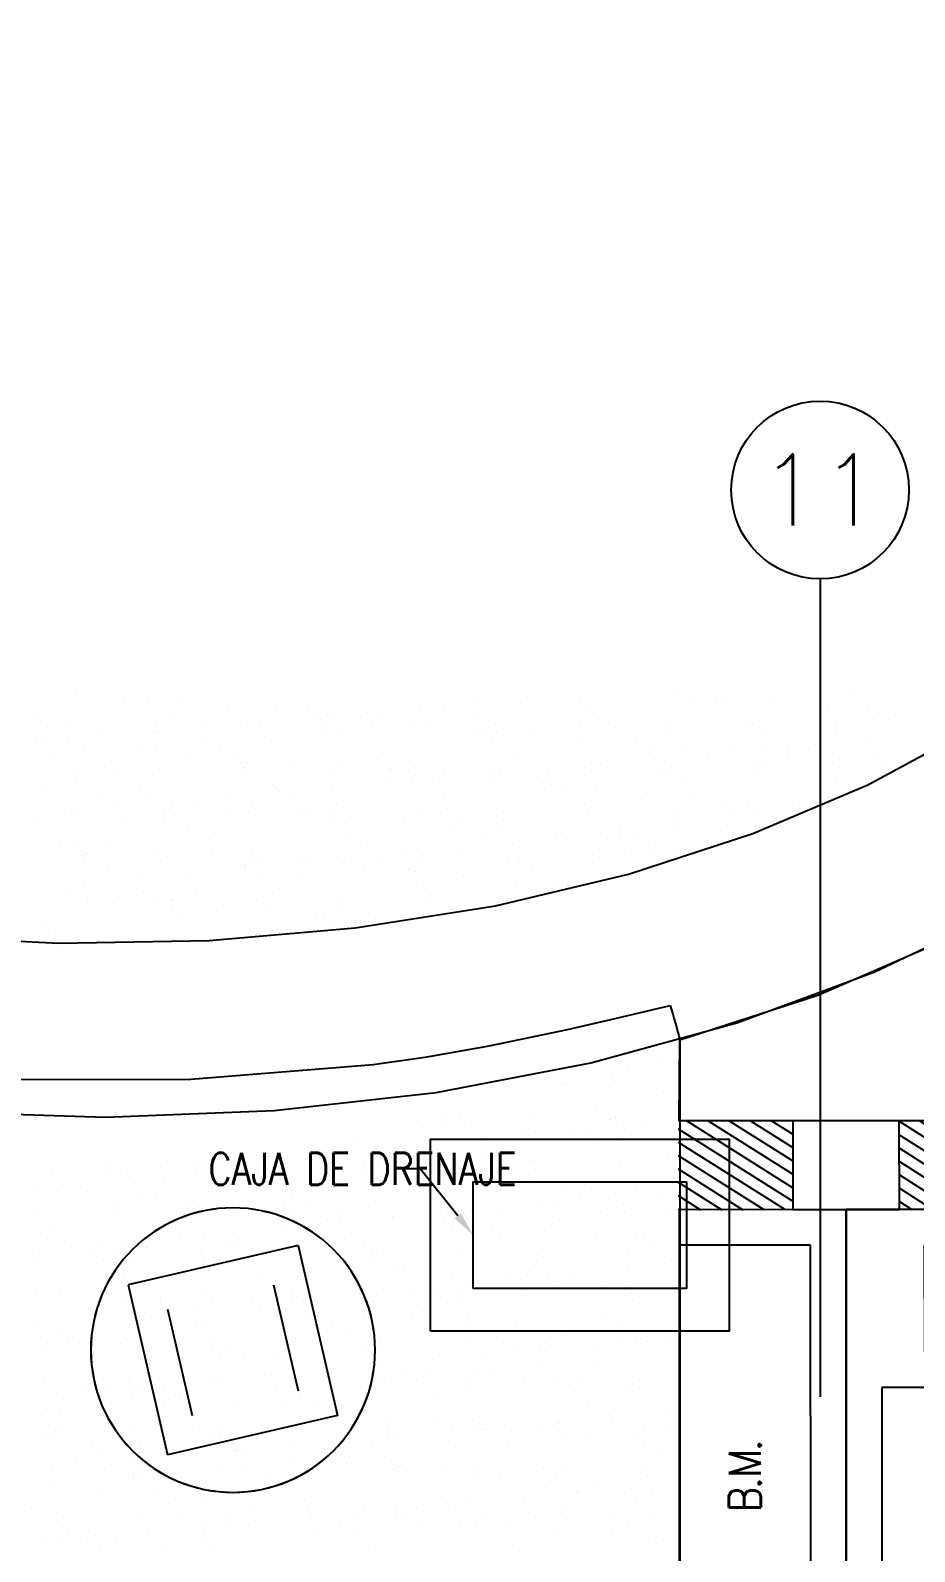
# Model space of a CAD drawing. Header units: millimetres. Extents: x 98 to 155, y -181 to 127.
# Drawn here: x 122.396 to 124.884, y 123.177 to 127.454 of the extents above; entities that cross this region are included whole.
import ezdxf
from ezdxf import colors
from ezdxf.entities.mleader import LeaderData, LeaderLine
from ezdxf.enums import TextEntityAlignment as Align
from ezdxf.math import Vec2, Vec3
from ezdxf.xclip import XClip

# ---------------------------------------------------------------- set-up
doc = ezdxf.new("R2010")
doc.units = ezdxf.units.MM
doc.header["$LTSCALE"] = 15
doc.header["$XCLIPFRAME"] = 2
for name, pattern in [('ACAD_ISO07W100', [3, 0, -3]), ('HIDDEN', [0.375, 0.25, -0.125]), ('PHANTOM', [63.5, 31.75, -6.35, 6.35, -6.35, 6.35, -6.35]), ('PHANTOM2', [1.25, 0.625, -0.125, 0.125, -0.125, 0.125, -0.125])]:
    doc.linetypes.add(name, pattern=pattern)
doc.layers.get('0').update_dxf_attribs({"color": 250})
for name, color, linetype in [('A-EJES', 250, 'PHANTOM'), ('A-EST PLACAS', 250, 'Continuous'), ('A-HATCH', 250, 'Continuous'), ('A-MURO BAJO', 250, 'Continuous'), ('A_30_DispositivosSanit', 250, 'Continuous'), ('A_30_TableroElect', 250, 'Continuous'), ('A_50_TextoIndicaciones', 250, 'Continuous'), ('DLP_VERDE', 250, 'Continuous')]:
    doc.layers.add(name, color=color, linetype=linetype)
doc.layers.add('A-MUROS', color=252, linetype='Continuous', lineweight=30)
doc.styles.add('R80', font='ARIALN.TTF', dxfattribs={"height": 2.03})
doc.styles.add('ROMANS', font='romans.shx', dxfattribs={"width": 0.8})
doc.styles.add('TXT_COTAS', font='romans.shx', dxfattribs={"width": 0.8})
pattern_1 = [(45, (-227164.531382, -8188178.54172), (-0.02245064030267, 0.02245064030267), [])]

# ---------------------------------------------------------------- blocks, each defined once
blk = doc.blocks.new('A$C9f73720c')
at = {"layer": 'A-HATCH', "elevation": 0}
blk.add_lwpolyline([(33.4511, 111.6758), (34.6972, 111.3994), (34.903, 112.3185), (35.1251, 112.2668, 0.099711), (35.5099, 110.6951, 0.257304), (37.3867, 109.2848, 0.13775), (39.1005, 109.6194, 0.129174), (41.2988, 111.6039, 0.104349), (42.4606, 114.4221, 0.124556), (42.3369, 116.9437, 0.208461), (41.0078, 118.5567, 0.052972), (40.5573, 118.7163), (35.3027, 119.9437), (36.6567, 126.0007), (37.5845, 125.7929)], format="xyb", dxfattribs=at)
at = {"layer": 'A-MURO BAJO', "ltscale": 0.5}
blk.add_line((35.1251, 112.2668, 0), (33.657, 112.5954, 0), dxfattribs=at)
blk.add_ellipse((38.8378, 114.0281, 0), major_axis=(2.17, 4.5286), ratio=0.667469, start_param=0.142256, end_param=3.271568, dxfattribs=at)
at = {"layer": 'A-MURO BAJO'}
blk.add_open_spline([(42.3403, 116.5514, 0), (42.3382, 116.5606, 0), (42.3361, 116.5697, 0), (42.1964, 117.1506, 0), (41.9448, 117.635, 0), (41.4165, 118.1878, 0), (41.1996, 118.346, 0), (40.9615, 118.4601, 0), (40.6654, 118.602, 0), (40.3363, 118.6755, 0), (39.4876, 118.6781, 0), (38.9468, 118.5292, 0), (37.8875, 117.9506, 0), (37.3701, 117.5213, 0), (36.4624, 116.4633, 0), (36.0727, 115.8353, 0), (35.4972, 114.5023, 0), (35.3118, 113.798, 0), (35.2266, 112.9248, 0), (35.2177, 112.728, 0), (35.225, 112.2724, 0)], degree=3, knots=[0, 0, 0, 0, 0.007003, 0.007003, 0.447636, 0.447636, 0.694928, 0.694928, 0.694928, 1.002589, 1.002589, 1.443222, 1.443222, 1.883855, 1.883855, 2.324488, 2.324488, 2.765122, 2.765122, 2.895595, 2.895595, 2.895595, 2.895595], dxfattribs=at)
at = {"layer": 'A-MURO BAJO', "ltscale": 0.5}
blk.add_open_spline([(40.797, 118.1168, 0), (40.5007, 118.2588, 0), (40.1627, 118.3191, 0), (39.4141, 118.2535, 0), (39.0045, 118.1247, 0), (38.1807, 117.67, 0), (37.7681, 117.3445, 0), (37.014, 116.5401, 0), (36.6729, 116.0617, 0), (36.1183, 115.0249, 0), (35.9051, 114.4669, 0), (35.6381, 113.3584, 0), (35.5846, 112.8084, 0), (35.6381, 111.8045, 0), (35.745, 111.3517, 0), (36.0833, 110.6101, 0), (36.3121, 110.322, 0), (36.8481, 109.9196, 0), (37.1565, 109.8013, 0), (37.8531, 109.7381, 0), (38.2431, 109.7963, 0), (38.7291, 109.9858, 0), (38.8092, 110.0207, 0), (38.8896, 110.0593, 0)], degree=3, knots=[0, 0, 0, 0, 0.376125, 0.376125, 0.752249, 0.752249, 1.128374, 1.128374, 1.504499, 1.504499, 1.880624, 1.880624, 2.256748, 2.256748, 2.632873, 2.632873, 3.008998, 3.008998, 3.385122, 3.385122, 3.761247, 3.761247, 3.834879, 3.834879, 3.834879, 3.834879], dxfattribs=at)
at = {"layer": 'A-MURO BAJO'}
blk.add_open_spline([(35.225, 112.2724, 0), (35.1917, 112.2706, 0), (35.1584, 112.2687, 0), (35.1251, 112.2668, 0)], degree=3, dxfattribs=at)
at = {"layer": 'DLP_VERDE', "linetype": 'Continuous'}
for p, q in [((34.1466, 114.3273), (34.1466, 114.3273)), ((34.2407, 114.3342), (34.2407, 114.3342)), ((34.1388, 114.2704), (34.1388, 114.2704)), ((34.1509, 114.2519), (34.1509, 114.2519)), ((34.1885, 114.2726), (34.1885, 114.2726)), ((34.2105, 114.2697), (34.2105, 114.2697)), ((34.2823, 114.2622), (34.2823, 114.2622)), ((34.3295, 114.254), (34.3295, 114.254)), ((34.4286, 114.2628), (34.4286, 114.2628)), ((34.4335, 114.2403), (34.4335, 114.2403)), ((34.4555, 114.2374), (34.4555, 114.2374)), ((34.4874, 114.2507), (34.4874, 114.2507)), ((34.1165, 114.2204), (34.1165, 114.2204)), ((34.4337, 114.2015), (34.4337, 114.2015)), ((34.493, 114.1931), (34.493, 114.1931)), ((34.5374, 114.195), (34.5374, 114.195)), ((34.5745, 114.2218), (34.5745, 114.2218)), ((34.6785, 114.2081), (34.6785, 114.2081)), ((34.7006, 114.2052), (34.7006, 114.2052)), ((34.7461, 114.2041), (34.7461, 114.2041)), ((34.08, 114.1751), (34.08, 114.1751)), ((34.1244, 114.177), (34.1244, 114.177)), ((34.3331, 114.1861), (34.3331, 114.1861)), ((34.7148, 114.1496), (34.7148, 114.1496)), ((34.8196, 114.1895), (34.8196, 114.1895)), ((34.9236, 114.1758), (34.9236, 114.1758)), ((34.9456, 114.1729), (34.9456, 114.1729)), ((35.0513, 114.1484), (35.0513, 114.1484)), ((34.0934, 114.1263), (34.0934, 114.1263)), ((34.2417, 114.1333), (34.2417, 114.1333)), ((34.3439, 114.1192), (34.3439, 114.1192)), ((34.3851, 114.1251), (34.3851, 114.1251)), ((34.5314, 114.1257), (34.5314, 114.1257)), ((34.6797, 114.1328), (34.6797, 114.1328)), ((34.6804, 114.118), (34.6804, 114.118)), ((34.8232, 114.1245), (34.8232, 114.1245)), ((34.9695, 114.1252), (34.9695, 114.1252)), ((35.1177, 114.1322), (35.1177, 114.1322)), ((34.3095, 114.0877), (34.3095, 114.0877)), ((34.6266, 114.0688), (34.6266, 114.0688)), ((34.9326, 114.063), (34.9326, 114.063)), ((34.9976, 114.0991), (34.9976, 114.0991)), ((35.0925, 114.0699), (35.0925, 114.0699)), ((35.1369, 114.0719), (35.1369, 114.0719)), ((34.1066, 114.0269), (34.1066, 114.0269)), ((34.1553, 114.0368), (34.1553, 114.0368)), ((34.2557, 114.0384), (34.2557, 114.0384)), ((34.2594, 114.0231), (34.2594, 114.0231)), ((34.2665, 114.0339), (34.2665, 114.0339)), ((34.2814, 114.0202), (34.2814, 114.0202)), ((34.3109, 114.0358), (34.3109, 114.0358)), ((34.5196, 114.0449), (34.5196, 114.0449)), ((34.6795, 114.0519), (34.6795, 114.0519)), ((34.7239, 114.0539), (34.7239, 114.0539)), ((34.0499, 113.9885), (34.0499, 113.9885)), ((34.1962, 113.9892), (34.1962, 113.9892)), ((34.3445, 113.9962), (34.3445, 113.9962)), ((34.4004, 114.0046), (34.4004, 114.0046)), ((34.488, 113.988), (34.488, 113.988)), ((34.5044, 113.9909), (34.5044, 113.9909)), ((34.5264, 113.988), (34.5264, 113.988)), ((34.5368, 113.9865), (34.5368, 113.9865)), ((34.6343, 113.9886), (34.6343, 113.9886)), ((34.7825, 113.9957), (34.7825, 113.9957)), ((34.8734, 113.9853), (34.8734, 113.9853)), ((34.9078, 114.0169), (34.9078, 114.0169)), ((34.926, 113.9874), (34.926, 113.9874)), ((35.0723, 113.9881), (35.0723, 113.9881)), ((35.8021, 113.9864), (35.8021, 113.9864)), ((34.1659, 113.9561), (34.1659, 113.9561)), ((34.5024, 113.955), (34.5024, 113.955)), ((34.6454, 113.9723), (34.6454, 113.9723)), ((34.7494, 113.9586), (34.7494, 113.9586)), ((34.7714, 113.9557), (34.7714, 113.9557)), ((34.8196, 113.9361), (34.8196, 113.9361)), ((34.8904, 113.94), (34.8904, 113.94)), ((35.8426, 113.9449), (35.8426, 113.9449)), ((34.1315, 113.9246), (34.1315, 113.9246)), ((34.4487, 113.9057), (34.4487, 113.9057)), ((34.453, 113.8927), (34.453, 113.8927)), ((34.4974, 113.8946), (34.4974, 113.8946)), ((34.7061, 113.9038), (34.7061, 113.9038)), ((34.866, 113.9107), (34.866, 113.9107)), ((34.9104, 113.9127), (34.9104, 113.9127)), ((34.9944, 113.9264), (34.9944, 113.9264)), ((35.0165, 113.9235), (35.0165, 113.9235)), ((35.1191, 113.9218), (35.1191, 113.9218)), ((35.1355, 113.9078), (35.1355, 113.9078)), ((35.8082, 113.9134), (35.8082, 113.9134)), ((36.1254, 113.8945), (36.1254, 113.8945)), ((34.0093, 113.8596), (34.0093, 113.8596)), ((34.04, 113.8747), (34.04, 113.8747)), ((34.0778, 113.8753), (34.0778, 113.8753)), ((34.0844, 113.8766), (34.0844, 113.8766)), ((34.1528, 113.8514), (34.1528, 113.8514)), ((34.2931, 113.8857), (34.2931, 113.8857)), ((34.2991, 113.852), (34.2991, 113.852)), ((34.4473, 113.8591), (34.4473, 113.8591)), ((34.5908, 113.8508), (34.5908, 113.8508)), ((34.7298, 113.8538), (34.7298, 113.8538)), ((34.7371, 113.8515), (34.7371, 113.8515)), ((34.8854, 113.8585), (34.8854, 113.8585)), ((35.0289, 113.8503), (35.0289, 113.8503)), ((35.0663, 113.8526), (35.0663, 113.8526)), ((35.1008, 113.8842), (35.1008, 113.8842)), ((35.7615, 113.8575), (35.7615, 113.8575)), ((35.9049, 113.8493), (35.9049, 113.8493)), ((36.0512, 113.8499), (36.0512, 113.8499)), ((36.1995, 113.857), (36.1995, 113.857)), ((36.343, 113.8487), (36.343, 113.8487)), ((34.0852, 113.8059), (34.0852, 113.8059)), ((34.3589, 113.8234), (34.3589, 113.8234)), ((34.6954, 113.8223), (34.6954, 113.8223)), ((35.7516, 113.8267), (35.7516, 113.8267)), ((35.8705, 113.811), (35.8705, 113.811)), ((35.8785, 113.8056), (35.8785, 113.8056)), ((35.9229, 113.8076), (35.9229, 113.8076)), ((36.0356, 113.8122), (36.0356, 113.8122)), ((36.1316, 113.8167), (36.1316, 113.8167)), ((36.2915, 113.8237), (36.2915, 113.8237)), ((36.3359, 113.8256), (36.3359, 113.8256)), ((36.3721, 113.811), (36.3721, 113.811)), ((36.4065, 113.8426), (36.4065, 113.8426)), ((34.1072, 113.803), (34.1072, 113.803)), ((34.2262, 113.7874), (34.2262, 113.7874)), ((34.3245, 113.7919), (34.3245, 113.7919)), ((34.3302, 113.7737), (34.3302, 113.7737)), ((34.3523, 113.7708), (34.3523, 113.7708)), ((34.6417, 113.773), (34.6417, 113.773)), ((34.8926, 113.7626), (34.8926, 113.7626)), ((35.0126, 113.8034), (35.0126, 113.8034)), ((35.0525, 113.7696), (35.0525, 113.7696)), ((35.0969, 113.7715), (35.0969, 113.7715)), ((35.9745, 113.7973), (35.9745, 113.7973)), ((35.9966, 113.7944), (35.9966, 113.7944)), ((36.0012, 113.7807), (36.0012, 113.7807)), ((36.1156, 113.7788), (36.1156, 113.7788)), ((36.2196, 113.7651), (36.2196, 113.7651)), ((34.0667, 113.7265), (34.0667, 113.7265)), ((34.1122, 113.7225), (34.1122, 113.7225)), ((34.2265, 113.7335), (34.2265, 113.7335)), ((34.2707, 113.7426), (34.2707, 113.7426)), ((34.2709, 113.7354), (34.2709, 113.7354)), ((34.4712, 113.7551), (34.4712, 113.7551)), ((34.4796, 113.7446), (34.4796, 113.7446)), ((34.5502, 113.722), (34.5502, 113.722)), ((34.5752, 113.7414), (34.5752, 113.7414)), ((34.5973, 113.7385), (34.5973, 113.7385)), ((34.6395, 113.7515), (34.6395, 113.7515)), ((34.6839, 113.7535), (34.6839, 113.7535)), ((34.7163, 113.7228), (34.7163, 113.7228)), ((34.9228, 113.7211), (34.9228, 113.7211)), ((34.9882, 113.7214), (34.9882, 113.7214)), ((35.8643, 113.7204), (35.8643, 113.7204)), ((35.9474, 113.7314), (35.9474, 113.7314)), ((36.2416, 113.7622), (36.2416, 113.7622)), ((36.3023, 113.7199), (36.3023, 113.7199)), ((36.3184, 113.7618), (36.3184, 113.7618)), ((36.3606, 113.7465), (36.3606, 113.7465)), ((34.2556, 113.7143), (34.2556, 113.7143)), ((34.4019, 113.7149), (34.4019, 113.7149)), ((34.5519, 113.6907), (34.5519, 113.6907)), ((34.6937, 113.7137), (34.6937, 113.7137)), ((34.8203, 113.7092), (34.8203, 113.7092)), ((34.8399, 113.7144), (34.8399, 113.7144)), ((34.8423, 113.7063), (34.8423, 113.7063)), ((34.8884, 113.6896), (34.8884, 113.6896)), ((34.9613, 113.6906), (34.9613, 113.6906)), ((36.0078, 113.7122), (36.0078, 113.7122)), ((36.154, 113.7128), (36.154, 113.7128)), ((36.2286, 113.6795), (36.2286, 113.6795)), ((36.4458, 113.7116), (36.4458, 113.7116)), ((34.1809, 113.6604), (34.1809, 113.6604)), ((34.5175, 113.6592), (34.5175, 113.6592)), ((34.8346, 113.6403), (34.8346, 113.6403)), ((35.0653, 113.6769), (35.0653, 113.6769)), ((35.0873, 113.674), (35.0873, 113.674)), ((35.8576, 113.6491), (35.8576, 113.6491)), ((35.9051, 113.6575), (35.9051, 113.6575)), ((36.065, 113.6645), (36.065, 113.6645)), ((36.1094, 113.6664), (36.1094, 113.6664)), ((36.1941, 113.648), (36.1941, 113.648)), ((36.3181, 113.6755), (36.3181, 113.6755)), ((34.1465, 113.6288), (34.1465, 113.6288)), ((34.413, 113.5923), (34.413, 113.5923)), ((34.4574, 113.5943), (34.4574, 113.5943)), ((34.4637, 113.61), (34.4637, 113.61)), ((34.6661, 113.6034), (34.6661, 113.6034)), ((34.826, 113.6104), (34.826, 113.6104)), ((34.8704, 113.6123), (34.8704, 113.6123)), ((35.0791, 113.6214), (35.0791, 113.6214)), ((35.8232, 113.6176), (35.8232, 113.6176)), ((36.1404, 113.5987), (36.1404, 113.5987)), ((34, 113.5743), (34, 113.5743)), ((34.0444, 113.5762), (34.0444, 113.5762)), ((34.0521, 113.5702), (34.0521, 113.5702)), ((34.0667, 113.5784), (34.0667, 113.5784)), ((34.0928, 113.5796), (34.0928, 113.5796)), ((34.1561, 113.5565), (34.1561, 113.5565)), ((34.1781, 113.5536), (34.1781, 113.5536)), ((34.215, 113.5854), (34.215, 113.5854)), ((34.2532, 113.5853), (34.2532, 113.5853)), ((34.3585, 113.5772), (34.3585, 113.5772)), ((34.5047, 113.5778), (34.5047, 113.5778)), ((34.653, 113.5849), (34.653, 113.5849)), ((34.7448, 113.558), (34.7448, 113.558)), ((34.7965, 113.5766), (34.7965, 113.5766)), ((34.9428, 113.5773), (34.9428, 113.5773)), ((35.0814, 113.5569), (35.0814, 113.5569)), ((35.0911, 113.5843), (35.0911, 113.5843)), ((35.7695, 113.5684), (35.7695, 113.5684)), ((35.8004, 113.5801), (35.8004, 113.5801)), ((35.8188, 113.5763), (35.8188, 113.5763)), ((35.8224, 113.5772), (35.8224, 113.5772)), ((35.9414, 113.5616), (35.9414, 113.5616)), ((35.9671, 113.5833), (35.9671, 113.5833)), ((36.1106, 113.5751), (36.1106, 113.5751)), ((36.2569, 113.5757), (36.2569, 113.5757)), ((36.4052, 113.5828), (36.4052, 113.5828)), ((34.2971, 113.5379), (34.2971, 113.5379)), ((34.3739, 113.5277), (34.3739, 113.5277)), ((34.4011, 113.5242), (34.4011, 113.5242)), ((34.4231, 113.5213), (34.4231, 113.5213)), ((34.7104, 113.5265), (34.7104, 113.5265)), ((35.0276, 113.5076), (35.0276, 113.5076)), ((35.8829, 113.5072), (35.8829, 113.5072)), ((36.0454, 113.5479), (36.0454, 113.5479)), ((36.0506, 113.5164), (36.0506, 113.5164)), ((36.0674, 113.545), (36.0674, 113.545)), ((36.0916, 113.5163), (36.0916, 113.5163)), ((36.1864, 113.5293), (36.1864, 113.5293)), ((36.2515, 113.5233), (36.2515, 113.5233)), ((36.2904, 113.5156), (36.2904, 113.5156)), ((36.2959, 113.5252), (36.2959, 113.5252)), ((36.3125, 113.5127), (36.3125, 113.5127)), ((36.3871, 113.5153), (36.3871, 113.5153)), ((33.9686, 113.4658), (33.9686, 113.4658)), ((34.003, 113.4973), (34.003, 113.4973)), ((34.3395, 113.4961), (34.3395, 113.4961)), ((34.5421, 113.5056), (34.5421, 113.5056)), ((34.6461, 113.492), (34.6461, 113.492)), ((34.6567, 113.4773), (34.6567, 113.4773)), ((34.6681, 113.4891), (34.6681, 113.4891)), ((34.7871, 113.4734), (34.7871, 113.4734)), ((35.0125, 113.4692), (35.0125, 113.4692)), ((35.0569, 113.4711), (35.0569, 113.4711)), ((35.8385, 113.5052), (35.8385, 113.5052)), ((36.0162, 113.4849), (36.0162, 113.4849)), ((36.3334, 113.466), (36.3334, 113.466)), ((34.0233, 113.4406), (34.0233, 113.4406)), ((34.0267, 113.4261), (34.0267, 113.4261)), ((34.1695, 113.4413), (34.1695, 113.4413)), ((34.1865, 113.4331), (34.1865, 113.4331)), ((34.2309, 113.4351), (34.2309, 113.4351)), ((34.2858, 113.4469), (34.2858, 113.4469)), ((34.3178, 113.4483), (34.3178, 113.4483)), ((34.4397, 113.4442), (34.4397, 113.4442)), ((34.4613, 113.4401), (34.4613, 113.4401)), ((34.5995, 113.4512), (34.5995, 113.4512)), ((34.6076, 113.4407), (34.6076, 113.4407)), ((34.6439, 113.4531), (34.6439, 113.4531)), ((34.7559, 113.4478), (34.7559, 113.4478)), ((34.8526, 113.4622), (34.8526, 113.4622)), ((34.8911, 113.4597), (34.8911, 113.4597)), ((34.8993, 113.4395), (34.8993, 113.4395)), ((34.9132, 113.4568), (34.9132, 113.4568)), ((34.9378, 113.4253), (34.9378, 113.4253)), ((35.0322, 113.4411), (35.0322, 113.4411)), ((35.0456, 113.4402), (35.0456, 113.4402)), ((35.7754, 113.4385), (35.7754, 113.4385)), ((35.9217, 113.4392), (35.9217, 113.4392)), ((35.9625, 113.4357), (35.9625, 113.4357)), ((36.07, 113.4462), (36.07, 113.4462)), ((36.2134, 113.438), (36.2134, 113.438)), ((36.3597, 113.4386), (36.3597, 113.4386)), ((33.9148, 113.4165), (33.9148, 113.4165)), ((34.5669, 113.395), (34.5669, 113.395)), ((34.9034, 113.3938), (34.9034, 113.3938)), ((36.2436, 113.3837), (36.2436, 113.3837)), ((33.9819, 113.3393), (33.9819, 113.3393)), ((34.0039, 113.3364), (34.0039, 113.3364)), ((34.196, 113.3646), (34.196, 113.3646)), ((34.5325, 113.3634), (34.5325, 113.3634)), ((34.8497, 113.3446), (34.8497, 113.3446)), ((35.7672, 113.3444), (35.7672, 113.3444)), ((35.8651, 113.3571), (35.8651, 113.3571)), ((35.8727, 113.3534), (35.8727, 113.3534)), ((36.025, 113.3641), (36.025, 113.3641)), ((36.0694, 113.366), (36.0694, 113.366)), ((36.2092, 113.3522), (36.2092, 113.3522)), ((36.2781, 113.3751), (36.2781, 113.3751)), ((33.9826, 113.3117), (33.9826, 113.3117)), ((34.1229, 113.3207), (34.1229, 113.3207)), ((34.1261, 113.3035), (34.1261, 113.3035)), ((34.1616, 113.3331), (34.1616, 113.3331)), ((34.2269, 113.307), (34.2269, 113.307)), ((34.249, 113.3041), (34.249, 113.3041)), ((34.2724, 113.3042), (34.2724, 113.3042)), ((34.4174, 113.2939), (34.4174, 113.2939)), ((34.4207, 113.3112), (34.4207, 113.3112)), ((34.4787, 113.3142), (34.4787, 113.3142)), ((34.5641, 113.303), (34.5641, 113.303)), ((34.6262, 113.303), (34.6262, 113.303)), ((34.7104, 113.3036), (34.7104, 113.3036)), ((34.786, 113.31), (34.786, 113.31)), ((34.8304, 113.3119), (34.8304, 113.3119)), ((34.8587, 113.3107), (34.8587, 113.3107)), ((35.0022, 113.3024), (35.0022, 113.3024)), ((35.0391, 113.321), (35.0391, 113.321)), ((35.7348, 113.3096), (35.7348, 113.3096)), ((35.8382, 113.3218), (35.8382, 113.3218)), ((35.8713, 113.3307), (35.8713, 113.3307)), ((35.8782, 113.3014), (35.8782, 113.3014)), ((35.8933, 113.3278), (35.8933, 113.3278)), ((36.0123, 113.3121), (36.0123, 113.3121)), ((36.0245, 113.302), (36.0245, 113.302)), ((36.1163, 113.2984), (36.1163, 113.2984)), ((36.1383, 113.2955), (36.1383, 113.2955)), ((36.1554, 113.303), (36.1554, 113.303)), ((36.1728, 113.3091), (36.1728, 113.3091)), ((36.3163, 113.3008), (36.3163, 113.3008)), ((33.96, 113.2739), (33.96, 113.2739)), ((34.0044, 113.2759), (34.0044, 113.2759)), ((34.1078, 113.2838), (34.1078, 113.2838)), ((34.2132, 113.285), (34.2132, 113.285)), ((34.3679, 113.2884), (34.3679, 113.2884)), ((34.373, 113.292), (34.373, 113.292)), ((34.472, 113.2748), (34.472, 113.2748)), ((34.494, 113.2719), (34.494, 113.2719)), ((34.613, 113.2562), (34.613, 113.2562)), ((34.7599, 113.2623), (34.7599, 113.2623)), ((35.7845, 113.2726), (35.7845, 113.2726)), ((36.2573, 113.2798), (36.2573, 113.2798)), ((34.3889, 113.2319), (34.3889, 113.2319)), ((34.717, 113.2425), (34.717, 113.2425)), ((34.7255, 113.2307), (34.7255, 113.2307)), ((34.739, 113.2396), (34.739, 113.2396)), ((34.858, 113.2239), (34.858, 113.2239)), ((34.962, 113.2102), (34.962, 113.2102)), ((34.984, 113.2073), (34.984, 113.2073)), ((35.0426, 113.2119), (35.0426, 113.2119)), ((35.8429, 113.2068), (35.8429, 113.2068)), ((36.0516, 113.2159), (36.0516, 113.2159)), ((36.0656, 113.2207), (36.0656, 113.2207)), ((36.2115, 113.2229), (36.2115, 113.2229)), ((36.2559, 113.2248), (36.2559, 113.2248)), ((33.9372, 113.1676), (33.9372, 113.1676)), ((33.9836, 113.17), (33.9836, 113.17)), ((34.018, 113.2015), (34.018, 113.2015)), ((34.0855, 113.1746), (34.0855, 113.1746)), ((34.2289, 113.1664), (34.2289, 113.1664)), ((34.3545, 113.2004), (34.3545, 113.2004)), ((34.3752, 113.1671), (34.3752, 113.1671)), ((34.5235, 113.1741), (34.5235, 113.1741)), ((34.667, 113.1659), (34.667, 113.1659)), ((34.6717, 113.1815), (34.6717, 113.1815)), ((34.8133, 113.1665), (34.8133, 113.1665)), ((34.9615, 113.1736), (34.9615, 113.1736)), ((34.9725, 113.1688), (34.9725, 113.1688)), ((35.0169, 113.1707), (35.0169, 113.1707)), ((35.6893, 113.1655), (35.6893, 113.1655)), ((35.6947, 113.1903), (35.6947, 113.1903)), ((35.7985, 113.2049), (35.7985, 113.2049)), ((35.8376, 113.1725), (35.8376, 113.1725)), ((35.9811, 113.1643), (35.9811, 113.1643)), ((36.0312, 113.1892), (36.0312, 113.1892)), ((36.1274, 113.1649), (36.1274, 113.1649)), ((36.2756, 113.172), (36.2756, 113.172)), ((33.9867, 113.1258), (33.9867, 113.1258)), ((34.1465, 113.1327), (34.1465, 113.1327)), ((34.1909, 113.1347), (34.1909, 113.1347)), ((34.3008, 113.1511), (34.3008, 113.1511)), ((34.3997, 113.1438), (34.3997, 113.1438)), ((34.5595, 113.1508), (34.5595, 113.1508)), ((34.6039, 113.1527), (34.6039, 113.1527)), ((34.8127, 113.1618), (34.8127, 113.1618)), ((34.9528, 113.1296), (34.9528, 113.1296)), ((35.6603, 113.1588), (35.6603, 113.1588)), ((35.9775, 113.1399), (35.9775, 113.1399)), ((33.9299, 113.1208), (33.9299, 113.1208)), ((33.9488, 113.1035), (33.9488, 113.1035)), ((34.0528, 113.0898), (34.0528, 113.0898)), ((34.0748, 113.0869), (34.0748, 113.0869)), ((34.5819, 113.0992), (34.5819, 113.0992)), ((34.9184, 113.0981), (34.9184, 113.0981)), ((35.6971, 113.1135), (35.6971, 113.1135)), ((35.7191, 113.1106), (35.7191, 113.1106)), ((35.8381, 113.0949), (35.8381, 113.0949)), ((35.9421, 113.0812), (35.9421, 113.0812)), ((35.9642, 113.0783), (35.9642, 113.0783)), ((36.2586, 113.088), (36.2586, 113.088)), ((33.8401, 113.0385), (33.8401, 113.0385)), ((34.1766, 113.0373), (34.1766, 113.0373)), ((34.1883, 113.0375), (34.1883, 113.0375)), ((34.1938, 113.0712), (34.1938, 113.0712)), ((34.211, 113.0688), (34.211, 113.0688)), ((34.2978, 113.0576), (34.2978, 113.0576)), ((34.3198, 113.0547), (34.3198, 113.0547)), ((34.4388, 113.039), (34.4388, 113.039)), ((34.5475, 113.0677), (34.5475, 113.0677)), ((34.6263, 113.037), (34.6263, 113.037)), ((34.8647, 113.0488), (34.8647, 113.0488)), ((35.0644, 113.0365), (35.0644, 113.0365)), ((35.8251, 113.0567), (35.8251, 113.0567)), ((35.8877, 113.0576), (35.8877, 113.0576)), ((35.9404, 113.0354), (35.9404, 113.0354)), ((35.985, 113.0637), (35.985, 113.0637)), ((36.0294, 113.0656), (36.0294, 113.0656)), ((36.0831, 113.0626), (36.0831, 113.0626)), ((36.1871, 113.0489), (36.1871, 113.0489)), ((36.2092, 113.046), (36.2092, 113.046)), ((36.2242, 113.0565), (36.2242, 113.0565)), ((36.2381, 113.0747), (36.2381, 113.0747)), ((33.8937, 113.0298), (33.8937, 113.0298)), ((34.04, 113.0305), (34.04, 113.0305)), ((34.3318, 113.0293), (34.3318, 113.0293)), ((34.3774, 112.9935), (34.3774, 112.9935)), ((34.4781, 113.0299), (34.4781, 113.0299)), ((34.4938, 113.0184), (34.4938, 113.0184)), ((34.5428, 113.0253), (34.5428, 113.0253)), ((34.5649, 113.0224), (34.5649, 113.0224)), ((34.5862, 113.0026), (34.5862, 113.0026)), ((34.6838, 113.0067), (34.6838, 113.0067)), ((34.746, 113.0096), (34.746, 113.0096)), ((34.7698, 113.0287), (34.7698, 113.0287)), ((34.7878, 112.993), (34.7878, 112.993)), ((34.7904, 113.0115), (34.7904, 113.0115)), ((34.9161, 113.0294), (34.9161, 113.0294)), ((34.9992, 113.0207), (34.9992, 113.0207)), ((35.6459, 113.0277), (35.6459, 113.0277)), ((35.7922, 113.0284), (35.7922, 113.0284)), ((35.8533, 113.0261), (35.8533, 113.0261)), ((36.0839, 113.0272), (36.0839, 113.0272)), ((36.1705, 113.0072), (36.1705, 113.0072)), ((36.2302, 113.0278), (36.2302, 113.0278)), ((33.92, 112.9735), (33.92, 112.9735)), ((33.9645, 112.9755), (33.9645, 112.9755)), ((34.1228, 112.9881), (34.1228, 112.9881)), ((34.1732, 112.9846), (34.1732, 112.9846)), ((34.333, 112.9916), (34.333, 112.9916)), ((34.7749, 112.9665), (34.7749, 112.9665)), ((34.8099, 112.9901), (34.8099, 112.9901)), ((34.9289, 112.9745), (34.9289, 112.9745)), ((35.0329, 112.9608), (35.0329, 112.9608)), ((35.0549, 112.9579), (35.0549, 112.9579)), ((35.7995, 112.9768), (35.7995, 112.9768)), ((34.404, 112.9362), (34.404, 112.9362)), ((34.7405, 112.935), (34.7405, 112.935)), ((35.0577, 112.9161), (35.0577, 112.9161)), ((36.0116, 112.9155), (36.0116, 112.9155)), ((36.0807, 112.9249), (36.0807, 112.9249)), ((36.1715, 112.9225), (36.1715, 112.9225)), ((36.2159, 112.9245), (36.2159, 112.9245)), ((33.8531, 112.9009), (33.8531, 112.9009)), ((33.8786, 112.8726), (33.8786, 112.8726)), ((33.9006, 112.8697), (33.9006, 112.8697)), ((33.9966, 112.8927), (33.9966, 112.8927)), ((33.9986, 112.8743), (33.9986, 112.8743)), ((34.033, 112.9058), (34.033, 112.9058)), ((34.1429, 112.8934), (34.1429, 112.8934)), ((34.2911, 112.9004), (34.2911, 112.9004)), ((34.3696, 112.9046), (34.3696, 112.9046)), ((34.4346, 112.8922), (34.4346, 112.8922)), ((34.5809, 112.8928), (34.5809, 112.8928)), ((34.6867, 112.8857), (34.6867, 112.8857)), ((34.7292, 112.8999), (34.7292, 112.8999)), ((34.8727, 112.8916), (34.8727, 112.8916)), ((34.9325, 112.8684), (34.9325, 112.8684)), ((34.9769, 112.8704), (34.9769, 112.8704)), ((35.0189, 112.8923), (35.0189, 112.8923)), ((35.664, 112.8777), (35.664, 112.8777)), ((35.7097, 112.8946), (35.7097, 112.8946)), ((35.7487, 112.8906), (35.7487, 112.8906)), ((35.7585, 112.9045), (35.7585, 112.9045)), ((35.8029, 112.9064), (35.8029, 112.9064)), ((35.895, 112.8913), (35.895, 112.8913)), ((36.0433, 112.8983), (36.0433, 112.8983)), ((36.0462, 112.8934), (36.0462, 112.8934)), ((36.1868, 112.8901), (36.1868, 112.8901)), ((33.9449, 112.825), (33.9449, 112.825)), ((33.9467, 112.8254), (33.9467, 112.8254)), ((34.0196, 112.854), (34.0196, 112.854)), ((34.1065, 112.8324), (34.1065, 112.8324)), ((34.1236, 112.8404), (34.1236, 112.8404)), ((34.1457, 112.8375), (34.1457, 112.8375)), ((34.151, 112.8343), (34.151, 112.8343)), ((34.2647, 112.8218), (34.2647, 112.8218)), ((34.3158, 112.8554), (34.3158, 112.8554)), ((34.3597, 112.8434), (34.3597, 112.8434)), ((34.5195, 112.8504), (34.5195, 112.8504)), ((34.5639, 112.8523), (34.5639, 112.8523)), ((34.7727, 112.8614), (34.7727, 112.8614)), ((34.9679, 112.8338), (34.9679, 112.8338)), ((35.6753, 112.863), (35.6753, 112.863)), ((35.768, 112.864), (35.768, 112.864)), ((35.79, 112.8611), (35.79, 112.8611)), ((35.909, 112.8454), (35.909, 112.8454)), ((35.9925, 112.8441), (35.9925, 112.8441)), ((36.013, 112.8317), (36.013, 112.8317)), ((36.035, 112.8288), (36.035, 112.8288)), ((34.3687, 112.8081), (34.3687, 112.8081)), ((34.3907, 112.8052), (34.3907, 112.8052)), ((34.5097, 112.7895), (34.5097, 112.7895)), ((34.5969, 112.8035), (34.5969, 112.8035)), ((34.9335, 112.8023), (34.9335, 112.8023)), ((35.6216, 112.8138), (35.6216, 112.8138)), ((36.154, 112.8132), (36.154, 112.8132)), ((33.8077, 112.7568), (33.8077, 112.7568)), ((33.8551, 112.7427), (33.8551, 112.7427)), ((33.956, 112.7638), (33.956, 112.7638)), ((34.0994, 112.7556), (34.0994, 112.7556)), ((34.1916, 112.7416), (34.1916, 112.7416)), ((34.226, 112.7731), (34.226, 112.7731)), ((34.2457, 112.7563), (34.2457, 112.7563)), ((34.394, 112.7633), (34.394, 112.7633)), ((34.5375, 112.7551), (34.5375, 112.7551)), ((34.5625, 112.7719), (34.5625, 112.7719)), ((34.6137, 112.7758), (34.6137, 112.7758)), ((34.6357, 112.7729), (34.6357, 112.7729)), ((34.6837, 112.7557), (34.6837, 112.7557)), ((34.7547, 112.7573), (34.7547, 112.7573)), ((34.832, 112.7628), (34.832, 112.7628)), ((34.8587, 112.7436), (34.8587, 112.7436)), ((34.8797, 112.753), (34.8797, 112.753)), ((34.8807, 112.7407), (34.8807, 112.7407)), ((34.9755, 112.7545), (34.9755, 112.7545)), ((35.7081, 112.7617), (35.7081, 112.7617)), ((35.7851, 112.7563), (35.7851, 112.7563)), ((35.8516, 112.7535), (35.8516, 112.7535)), ((35.9027, 112.7619), (35.9027, 112.7619)), ((35.945, 112.7633), (35.945, 112.7633)), ((35.9894, 112.7653), (35.9894, 112.7653)), ((35.9978, 112.7542), (35.9978, 112.7542)), ((36.1461, 112.7612), (36.1461, 112.7612)), ((36.1981, 112.7744), (36.1981, 112.7744)), ((33.8207, 112.7112), (33.8207, 112.7112)), ((34.5088, 112.7227), (34.5088, 112.7227)), ((34.5462, 112.7022), (34.5462, 112.7022)), ((34.706, 112.7092), (34.706, 112.7092)), ((34.7504, 112.7112), (34.7504, 112.7112)), ((34.9592, 112.7203), (34.9592, 112.7203)), ((34.9997, 112.725), (34.9997, 112.725)), ((35.8683, 112.7303), (35.8683, 112.7303)), ((36.1855, 112.7114), (36.1855, 112.7114)), ((33.7669, 112.6619), (33.7669, 112.6619)), ((33.8801, 112.6732), (33.8801, 112.6732)), ((33.9245, 112.6751), (33.9245, 112.6751)), ((34.1332, 112.6842), (34.1332, 112.6842)), ((34.1379, 112.6923), (34.1379, 112.6923)), ((34.293, 112.6912), (34.293, 112.6912)), ((34.3375, 112.6931), (34.3375, 112.6931)), ((34.7899, 112.6708), (34.7899, 112.6708)), ((35.8145, 112.6811), (35.8145, 112.6811)), ((33.7642, 112.619), (33.7642, 112.619)), ((33.8455, 112.6368), (33.8455, 112.6368)), ((33.9105, 112.6197), (33.9105, 112.6197)), ((33.9495, 112.6232), (33.9495, 112.6232)), ((33.9715, 112.6203), (33.9715, 112.6203)), ((34.0481, 112.61), (34.0481, 112.61)), ((34.0588, 112.6267), (34.0588, 112.6267)), ((34.2023, 112.6185), (34.2023, 112.6185)), ((34.3485, 112.6192), (34.3485, 112.6192)), ((34.3846, 112.6089), (34.3846, 112.6089)), ((34.419, 112.6404), (34.419, 112.6404)), ((34.4968, 112.6262), (34.4968, 112.6262)), ((34.6403, 112.618), (34.6403, 112.618)), ((34.7555, 112.6392), (34.7555, 112.6392)), ((34.7866, 112.6186), (34.7866, 112.6186)), ((34.9349, 112.6257), (34.9349, 112.6257)), ((35.0727, 112.6203), (35.0727, 112.6203)), ((35.0783, 112.6174), (35.0783, 112.6174)), ((35.6158, 112.6439), (35.6158, 112.6439)), ((35.6626, 112.6176), (35.6626, 112.6176)), ((35.7348, 112.6282), (35.7348, 112.6282)), ((35.8109, 112.6246), (35.8109, 112.6246)), ((35.8388, 112.6145), (35.8388, 112.6145)), ((35.8609, 112.6116), (35.8609, 112.6116)), ((35.9544, 112.6164), (35.9544, 112.6164)), ((35.9716, 112.6152), (35.9716, 112.6152)), ((36.0957, 112.6292), (36.0957, 112.6292)), ((36.1007, 112.6171), (36.1007, 112.6171)), ((36.1315, 112.6221), (36.1315, 112.6221)), ((36.1759, 112.6241), (36.1759, 112.6241)), ((34.0137, 112.5785), (34.0137, 112.5785)), ((34.0905, 112.6046), (34.0905, 112.6046)), ((34.1945, 112.5909), (34.1945, 112.5909)), ((34.2165, 112.588), (34.2165, 112.588)), ((34.3355, 112.5723), (34.3355, 112.5723)), ((34.7018, 112.59), (34.7018, 112.59)), ((34.8925, 112.5681), (34.8925, 112.5681)), ((34.9369, 112.57), (34.9369, 112.57)), ((35.6903, 112.5673), (35.6903, 112.5673)), ((35.7185, 112.6041), (35.7185, 112.6041)), ((35.7248, 112.5988), (35.7248, 112.5988)), ((35.7629, 112.6061), (35.7629, 112.6061)), ((35.9798, 112.596), (35.9798, 112.596)), ((36.0613, 112.5976), (36.0613, 112.5976)), ((36.0839, 112.5823), (36.0839, 112.5823)), ((36.1059, 112.5794), (36.1059, 112.5794)), ((33.9599, 112.5292), (33.9599, 112.5292)), ((34.0666, 112.532), (34.0666, 112.532)), ((34.111, 112.5339), (34.111, 112.5339)), ((34.3197, 112.543), (34.3197, 112.543)), ((34.3308, 112.5596), (34.3308, 112.5596)), ((34.4395, 112.5586), (34.4395, 112.5586)), ((34.4616, 112.5557), (34.4616, 112.5557)), ((34.4795, 112.55), (34.4795, 112.55)), ((34.524, 112.552), (34.524, 112.552)), ((34.5805, 112.5401), (34.5805, 112.5401)), ((34.6846, 112.5264), (34.6846, 112.5264)), ((34.7066, 112.5235), (34.7066, 112.5235)), ((34.7327, 112.5611), (34.7327, 112.5611)), ((34.9829, 112.5381), (34.9829, 112.5381)), ((36.0075, 112.5484), (36.0075, 112.5484)), ((34.1616, 112.4896), (34.1616, 112.4896)), ((34.3051, 112.4814), (34.3051, 112.4814)), ((34.4514, 112.4821), (34.4514, 112.4821)), ((34.5997, 112.4891), (34.5997, 112.4891)), ((34.612, 112.5077), (34.612, 112.5077)), ((34.7431, 112.4809), (34.7431, 112.4809)), ((34.8256, 112.5078), (34.8256, 112.5078)), ((34.8894, 112.4815), (34.8894, 112.4815)), ((34.9296, 112.4941), (34.9296, 112.4941)), ((34.9485, 112.5065), (34.9485, 112.5065)), ((34.9516, 112.4912), (34.9516, 112.4912)), ((35.0377, 112.4886), (35.0377, 112.4886)), ((35.6192, 112.4798), (35.6192, 112.4798)), ((35.6366, 112.518), (35.6366, 112.518)), ((35.7655, 112.4805), (35.7655, 112.4805)), ((35.9138, 112.4875), (35.9138, 112.4875)), ((34.241, 112.4773), (34.241, 112.4773)), ((34.5776, 112.4762), (34.5776, 112.4762)), ((34.8947, 112.4573), (34.8947, 112.4573)), ((35.0706, 112.4756), (35.0706, 112.4756)), ((35.7452, 112.456), (35.7452, 112.456)), ((35.905, 112.4629), (35.905, 112.4629)), ((35.9177, 112.4661), (35.9177, 112.4661)), ((35.9494, 112.4649), (35.9494, 112.4649)), ((36.0572, 112.4793), (36.0572, 112.4793)), ((36.1581, 112.474), (36.1581, 112.474)), ((34.5238, 112.4269), (34.5238, 112.4269)), ((34.666, 112.4088), (34.666, 112.4088)), ((34.7105, 112.4108), (34.7105, 112.4108)), ((34.9192, 112.4199), (34.9192, 112.4199)), ((35.079, 112.4269), (35.079, 112.4269)), ((35.6647, 112.3973), (35.6647, 112.3973)), ((35.6867, 112.3944), (35.6867, 112.3944)), ((35.8833, 112.4346), (35.8833, 112.4346)), ((34.8049, 112.375), (34.8049, 112.375)), ((35.8057, 112.3788), (35.8057, 112.3788)), ((35.8296, 112.3853), (35.8296, 112.3853)), ((35.9097, 112.3651), (35.9097, 112.3651)), ((35.9317, 112.3622), (35.9317, 112.3622)), ((34.846, 112.3438), (34.846, 112.3438)), ((34.9922, 112.3444), (34.9922, 112.3444)), ((35.0877, 112.3246), (35.0877, 112.3246)), ((35.722, 112.3427), (35.722, 112.3427)), ((35.8683, 112.3434), (35.8683, 112.3434)), ((35.9317, 112.3148), (35.9317, 112.3148)), ((36.0166, 112.3504), (36.0166, 112.3504)), ((36.0507, 112.3465), (36.0507, 112.3465)), ((36.0915, 112.3218), (36.0915, 112.3218)), ((36.1107, 112.3334), (36.1107, 112.3334)), ((35.1057, 112.2787), (35.1057, 112.2787)), ((35.6785, 112.3037), (35.6785, 112.3037)), ((35.7054, 112.2715), (35.7054, 112.2715)), ((35.7229, 112.3057), (35.7229, 112.3057)), ((35.7398, 112.303), (35.7398, 112.303)), ((36.0763, 112.3019), (36.0763, 112.3019)), ((36.0225, 112.2526), (36.0225, 112.2526)), ((35.6516, 112.2223), (35.6516, 112.2223)), ((35.6814, 112.2138), (35.6814, 112.2138)), ((35.8249, 112.2056), (35.8249, 112.2056)), ((35.9712, 112.2063), (35.9712, 112.2063)), ((35.6315, 112.1616), (35.6315, 112.1616)), ((35.7052, 112.1556), (35.7052, 112.1556)), ((35.7355, 112.1479), (35.7355, 112.1479)), ((35.7576, 112.145), (35.7576, 112.145)), ((35.865, 112.1626), (35.865, 112.1626)), ((35.8983, 112.1388), (35.8983, 112.1388)), ((35.9094, 112.1645), (35.9094, 112.1645)), ((35.9328, 112.1703), (35.9328, 112.1703)), ((35.8766, 112.1293), (35.8766, 112.1293)), ((35.9806, 112.1156), (35.9806, 112.1156)), ((36.0026, 112.1127), (36.0026, 112.1127)), ((35.636, 112.0697), (35.636, 112.0697)), ((35.7842, 112.0767), (35.7842, 112.0767)), ((35.8446, 112.0896), (35.8446, 112.0896)), ((35.9277, 112.0685), (35.9277, 112.0685)), ((36.074, 112.0692), (36.074, 112.0692)), ((35.8917, 112.0144), (35.8917, 112.0144)), ((36.0515, 112.0214), (36.0515, 112.0214)), ((35.6385, 112.0034), (35.6385, 112.0034)), ((35.6829, 112.0053), (35.6829, 112.0053)), ((35.7204, 111.9757), (35.7204, 111.9757)), ((35.7548, 112.0073), (35.7548, 112.0073)), ((35.6666, 111.9265), (35.6666, 111.9265)), ((35.7388, 111.9326), (35.7388, 111.9326)), ((35.8871, 111.9396), (35.8871, 111.9396)), ((36.0306, 111.9314), (36.0306, 111.9314)), ((36.0376, 111.9569), (36.0376, 111.9569)), ((35.7024, 111.9121), (35.7024, 111.9121)), ((35.8064, 111.8984), (35.8064, 111.8984)), ((35.8284, 111.8955), (35.8284, 111.8955)), ((35.6652, 111.8552), (35.6652, 111.8552)), ((35.825, 111.8622), (35.825, 111.8622)), ((35.8694, 111.8641), (35.8694, 111.8641)), ((35.9134, 111.8431), (35.9134, 111.8431)), ((35.9474, 111.8799), (35.9474, 111.8799)), ((35.9478, 111.8746), (35.9478, 111.8746)), ((35.8416, 111.7955), (35.8416, 111.7955)), ((35.9899, 111.8025), (35.9899, 111.8025)), ((35.6954, 111.7948), (35.6954, 111.7948)), ((35.8596, 111.7938), (35.8596, 111.7938)), ((35.7698, 111.7115), (35.7698, 111.7115)), ((35.8517, 111.714), (35.8517, 111.714)), ((35.7354, 111.68), (35.7354, 111.68)), ((35.7733, 111.6627), (35.7733, 111.6627)), ((35.7982, 111.6577), (35.7982, 111.6577)), ((35.8773, 111.649), (35.8773, 111.649)), ((35.8993, 111.6461), (35.8993, 111.6461)), ((35.9445, 111.6584), (35.9445, 111.6584)), ((35.785, 111.5618), (35.785, 111.5618)), ((35.8295, 111.5637), (35.8295, 111.5637)), ((35.9284, 111.5473), (35.9284, 111.5473)), ((35.9628, 111.5788), (35.9628, 111.5788)), ((35.7576, 111.5288), (35.7576, 111.5288)), ((35.8746, 111.498), (35.8746, 111.498)), ((35.901, 111.5206), (35.901, 111.5206))]:
    blk.add_line(p, q, dxfattribs=at)
at = {"style": 'R80'}
for height, rotation, p in [(0.09, 0.009, (39.554, 141.0046, 0)), (0.09, 0.009, (45.7984, 139.3226, 0)), (0.09, 0.009, (50.4634, 135.3578, 0)), (0.09, 0.009, (41.9784, 129.0436, 0)), (0.09, 0.009, (37.8409, 128.6089, 0)), (0.09, 0.009, (35.483, 116.3582, 0)), (0.09, 0.009, (63.0395, 116.3253, 0)), (0.09, 0.009, (38.5607, 113.6321, 0)), (0.09, 0.009, (45.1292, 84.3757, 0)), (0.09, 0.009, (43.9111, 83.9335, 0)), (0.09, 0.009, (43.1485, 83.401, 0)), (0.09, 0.009, (28.0067, 80.1071, 0)), (0.09, 0.009, (44.3753, 79.9046, 0)), (0.09, 0.009, (55.151, 79.2173, 0)), (0.09, 0.009, (38.2608, 76.0049)), (0.09, 0.009, (39.0036, 75.5558)), (0.09, 0.009, (27.5137, 75.2133, 0)), (0.09, 0.009, (27.5137, 75.2133, 0)), (0.09, 0.009, (39.8519, 75.1543)), (0.09, 0.009, (25.3599, 70.2709, 0)), (0.09, 0.009, (32.1646, 69.192, 0)), (0.09, 0.009, (32.1646, 69.192, 0)), (0.09, 0.009, (26.9947, 68.6392, 0)), (0.09, 0.009, (59.8504, 67.3859, 0)), (0.09, 0.009, (24.839, 65.5107, 0)), (0.09, 0.009, (24.839, 65.5107, 0)), (0.09, 0.009, (33.5008, 60.261, 0)), (0.09, 0.009, (33.5008, 60.261, 0)), (0.09, 347.3908, (17.1069, 59.2726, 0)), (0.09, 0.009, (26.4708, 59.2035, 0)), (0.09, 0.009, (26.4708, 59.2035, 0)), (0.09, 0.009, (23.1216, 58.7685, 0)), (0.09, 0.009, (23.1216, 58.7685, 0)), (0.09, 0.009, (27.6632, 55.3959, 0)), (0.09, 0.009, (27.6632, 55.3959, 0)), (0.09, 0.009, (22.2239, 54.9818, 0)), (0.09, 0.009, (22.2239, 54.9818, 0)), (0.09, 0.009, (65.7174, 53.5803, 0)), (0.09, 0.009, (38.377, 51.7166, 0)), (0.09, 0.009, (38.377, 51.7166, 0)), (0.09, 0.009, (21.0294, 51.3767, 0)), (0.09, 0.009, (21.0294, 51.3767, 0)), (0.09, 0.009, (29.4091, 50.8876, 0)), (0.09, 0.009, (29.4091, 50.8876, 0)), (0.09, 0.009, (22.5184, 48.0808, 0)), (0.09, 0.009, (22.5184, 48.0808, 0)), (0.09, 0.009, (32.8305, 47.9478, 0)), (0.09, 0.009, (38.6414, 47.9238, 0)), (0.09, 1.5576, (45.5013, 47.0033, 0)), (0.09, 1.5576, (45.5013, 47.0033, 0)), (0.09, 1.5576, (42.9613, 45.8781, 0)), (0.09, 0.009, (31.2252, 43.4352, 0)), (0.09, 0.009, (31.2252, 43.4352, 0)), (0.09, 0.009, (24.8291, 43.3056, 0)), (0.09, 0.009, (24.8291, 43.3056, 0)), (0.09, 0.009, (28.8684, 42.6092, 0)), (0.09, 0.009, (28.8684, 42.6092, 0)), (0.09, 0.009, (46.0815, 42.4048, 0)), (0.09, 0.009, (19.0307, 42.0559, 0)), (0.09, 0.009, (19.0307, 42.0559, 0)), (0.09, 0.009, (70.9067, 41.0329, 0)), (0.09, 0.009, (22.7765, 38.7407, 0)), (0.09, 0.009, (22.7765, 38.7407, 0)), (0.09, 0.009, (17.8952, 37.4624, 0)), (0.09, 0.009, (17.8952, 37.4624, 0)), (0.09, 0.009, (25.8226, 33.2142, 0)), (0.09, 0.009, (21.5027, 31.2754, 0)), (0.1403, 0.009, (43.0178, 29.8778, 0)), (0.09, 0.009, (24.3978, 29.2659, 0)), (0.09, 0.009, (49.7565, 29.0287, 0)), (0.09, 0.009, (16.51, 28.4123, 0)), (0.09, 0.009, (16.51, 28.4123, 0)), (0.09, 0.009, (40.7946, 24.893, 0)), (0.09, 0.009, (18.1268, 23.6374, 0)), (0.09, 0.009, (20.346, 20.3291, 0)), (0.09, 0.009, (38.3365, 19.4632, 0)), (0.09, 0.009, (18.2869, 15.9828, 0)), (0.09, 0.009, (36.6694, 12.5977, 0)), (0.09, 337.7998, (24.7536, 11.2334, 0)), (0.09, 0.009, (33.5928, 10.3508, 0)), (0.09, 337.7998, (21.6109, 10.1247, 0)), (0.09, 337.7998, (16.5605, 9.5998, 0)), (0.09, 337.7998, (29.9414, 8.9534, 0)), (0.09, 337.7998, (31.6402, 7.9561, 0)), (0.09, 337.7998, (26.736, 7.7966, 0)), (0.09, 337.7998, (32.0288, 7.0232, 0)), (0.09, 0.009, (16.5347, 5.5678, 0)), (0.09, 0.009, (23.3239, 5.5763, 0)), (0.09, 0.009, (34.4718, 3.6379, 0))]:
    blk.add_attdef('N.P.T.+0.00', text='', height=height, rotation=rotation, dxfattribs=at).set_placement(p, align=Align.MIDDLE_CENTER)
for p in [(49.9263, 138.2431, 0), (56.6904, 136.252, 0), (60.5336, 135.5237, 0), (42.6322, 135.1839), (58.3591, 133.6514, 0), (46.2516, 126.9171), (67.6439, 125.1529), (62.2762, 107.4327), (41.3341, 103.0918, 0), (58.4477, 100.4887, -0.2526), (35.1548, 97.8545, 0), (58.3053, 94.9071, 0), (31.2618, 93.9445, 0), (38.1161, 91.318), (54.6279, 88.218, 0), (17.9393, 86.8861, 0), (34.7444, 85.6148, 0), (54.6869, 83.8861, 0), (35.5048, 81.4636, 0), (34.6534, 76.9929, 0), (59.6668, 73.2509), (40.4113, 65.8421, 0), (43.5611, 65.2125, 0), (64.4681, 61.3857), (43.9111, 51.4927, 0), (32.9744, 51.0828, 0), (48.0327, 50.0735, 0), (69.3242, 50.0814, 0), (52.9599, 39.4701, 0), (74.4159, 35.7467, 0)]:
    blk.add_attdef('N.P.T.+0.00', text='', height=0.2109, dxfattribs=at).set_placement(p, align=Align.MIDDLE_CENTER)
blk = doc.blocks.new('*U138')
for p, q in [((-0.2457, -0.0949), (-0.2457, 0.3957)), ((0.2449, 0.3957), (-0.2457, 0.3957)), ((0.2449, -0.0949), (0.2449, 0.3957)), ((-0.1537, -0.0029), (-0.1537, 0.3037)), ((0.1529, -0.0029), (0.1529, 0.3037)), ((0.2449, -0.0949), (-0.2457, -0.0949))]:
    blk.add_line(p, q)
at = {"linetype": 'HIDDEN', "ltscale": 12}
blk.add_circle((0, 0.1504), 0.4, dxfattribs=at)
at = {"ltscale": 0.035}
blk.add_circle((0, 0.1504), 0.4, dxfattribs=at)
blk = doc.blocks.new('A$C44b26ab3')
at = {"layer": 'A_30_TableroElect'}
h = blk.add_hatch(dxfattribs=at)
h.set_pattern_fill('ANSI31', color=256, scale=0.01)
h.set_pattern_definition(pattern_1)
edge = h.paths.add_edge_path()
edge.add_line((3.6994, 0.6616), (3.9433, 0.607))
edge.add_line((3.9433, 0.607), (4.0136, 0.9211))
edge.add_line((4.0136, 0.9211), (3.7697, 0.9757))
edge.add_line((3.7697, 0.9757), (3.6994, 0.6616))
h = blk.add_hatch(dxfattribs=at)
h.set_pattern_fill('ANSI31', color=256, scale=0.01)
h.set_pattern_definition(pattern_1)
edge = h.paths.add_edge_path()
edge.add_line((3.5639, 0.0566), (3.8079, 0.002))
edge.add_line((3.8079, 0.002), (3.8778, 0.3142))
edge.add_line((3.8778, 0.3142), (3.6338, 0.3688))
edge.add_line((3.6338, 0.3688), (3.5639, 0.0566))
for p, q in [((2.3055, 1.3015, 0.006), (2.2028, 0.8429, 0.006)), ((3.7693, 0.9738, 0.006), (2.3055, 1.3015, 0.006)), ((2.4031, 1.2797, 0.006), (2.3222, 0.9186, 0.006)), ((3.6717, 0.9957, 0.006), (2.4031, 1.2797, 0.006)), ((0.4463, 1.2361, 0.006), (0.3436, 0.7774, 0.006)), ((3.6666, 0.5152, 0.006), (0.4463, 1.2361, 0.006)), ((0.522, 1.1166, 0.006), (0.4412, 0.7556, 0.006)), ((1.7906, 0.8327, 0.006), (0.522, 1.1166, 0.006)), ((3.5908, 0.6346, 0.006), (3.6717, 0.9957, 0.006)), ((3.6666, 0.5152, 0.006), (3.7693, 0.9738, 0.006)), ((2.3222, 0.9186, 0.006), (3.5908, 0.6346, 0.006)), ((1.7098, 0.4716, 0.006), (1.7906, 0.8327, 0.006)), ((2.2028, 0.8429, 0.006), (3.6666, 0.5152, 0.006)), ((0.3436, 0.7774, 0.006), (3.5639, 0.0566, 0.006)), ((1.8882, 0.8108, 0.006), (1.8074, 0.4496, 0.006)), ((3.1568, 0.5269, 0.006), (1.8882, 0.8108, 0.006)), ((0.4412, 0.7556, 0.006), (1.7098, 0.4716, 0.006)), ((3.076, 0.1657, 0.006), (3.1568, 0.5269, 0.006)), ((3.5639, 0.0566, 0.006), (3.6666, 0.5152, 0.006)), ((1.8074, 0.4496, 0.006), (3.076, 0.1657, 0.006)), ((3.2282, 0.3878, 0.006), (3.1736, 0.1439, 0.006)), ((3.5209, 0.3222, 0.006), (3.2282, 0.3878, 0.006)), ((3.4663, 0.0784, 0.006), (3.5209, 0.3222, 0.006)), ((3.1736, 0.1439, 0.006), (3.4663, 0.0784, 0.006))]:
    blk.add_line(p, q, dxfattribs=at)
at = {"layer": 'A_30_TableroElect', "elevation": -0.772}
blk.add_lwpolyline([(3.8778, 0.3142), (3.9433, 0.607), (3.6994, 0.6616), (3.6338, 0.3688), (3.8778, 0.3142)], dxfattribs=at)
at = {"layer": 'A_30_TableroElect', "xscale": -1, "rotation": 90.35724673086504}
blk.add_blockref('*U138', (3.8094, 2.2857, 0), dxfattribs=at)
blk = doc.blocks.new('Ejes_Torre C 1var')
at = {"layer": 'A-EJES', "linetype": 'PHANTOM2', "ltscale": 0.5}
blk.add_lwpolyline([(22.975, 16.65), (22.975, 14.35)], dxfattribs=at)
at = {"layer": 'A-EJES', "linetype": 'Continuous'}
blk.add_circle((22.975, 16.9), 0.25, dxfattribs=at)
at = {"layer": 'A-EJES', "linetype": 'Continuous', "style": 'ROMANS'}
blk.add_text('11', height=0.2, dxfattribs=at).set_placement((22.975, 16.9), align=Align.MIDDLE_CENTER)

msp = doc.modelspace()

# ---------------------------------------------------------------- block references
at = {"linetype": 'ACAD_ISO07W100', "ltscale": 5}
ref = msp.add_blockref('A$C9f73720c', (241.452, 114.8591), dxfattribs=dict(at, rotation=102.6156181418625))
XClip(ref).set_block_clipping_path([(22.1542253106, 140.4101169162), (10.3600901397, 87.7136669306), (29.6608346476, 83.3939150368), (41.4549698184, 136.0903650224)])

# ---------------------------------------------------------------- next in the draw order: linework, layer by layer
at = {"layer": 'A_30_DispositivosSanit', "elevation": 0}
for points in [[(123.5223, 123.7965), (123.5223, 124.3365), (124.3623, 124.3365), (124.3623, 123.7965)], [(123.6423, 123.9165), (123.6423, 124.2165), (124.2423, 124.2165), (124.2423, 123.9165)]]:
    msp.add_lwpolyline(points, close=True, dxfattribs=at)

# ---------------------------------------------------------------- next in the draw order: block references
at = {"layer": 'A-EST PLACAS', "rotation": 102.652201466228}
msp.add_blockref('A$C44b26ab3', (125.997, 120.6737, 0), dxfattribs=at)
at = {"layer": 'A-MUROS'}
msp.add_blockref('Ejes_Torre C 1var', (101.6432, 109.2616), dxfattribs=at)

# ---------------------------------------------------------------- next in the draw order: texts
at = {"layer": 'A_50_TextoIndicaciones', "insert": (124.4067, 123.3882, 0.006), "char_height": 0.09, "width": 0.4157, "attachment_point": 5, "rotation": 90, "style": 'ROMANS'}
msp.add_mtext('\\pxsm1,qc,t16;{\\W0.9;\\T0.9;B.M.}', dxfattribs=at)

# ---------------------------------------------------------------- next in the draw order: leaders
at = {"layer": 'A_50_TextoIndicaciones'}
ml = msp.add_multileader_mtext('Standard', dxfattribs=at)
ml.set_content('\\pxsm1,t16;CAJA DE DRENAJE', color=256, style='TXT_COTAS')
ml.set_leader_properties(color=256)
ml.build(insert=Vec2(0, 0))
ml.multileader.update_dxf_attribs({"dogleg_length": 0.05, "arrow_head_size": 0.07})
ctx = ml.context
ctx.base_point, ctx.char_height, ctx.arrow_head_size, ctx.landing_gap_size, ctx.plane_origin = Vec3(122.7976, 124.2528, 0), 0.09, 0.07, 0.1, Vec3(122.6874, 124.9175, 0)
notes = []
notes.append((ctx, [(1, (1, 1, 0), (123.4933, 124.2528, 0), (-1, 0), 0.05, [(0, [(123.6423, 124.0665, 0)], 0, [])])]))
ctx.mtext.insert, ctx.mtext.width, ctx.mtext.defined_height, ctx.mtext.flow_direction = Vec3(122.8976, 124.2978, 0), 0.872823, 0.8046, 5
for ctx, leaders in notes:
    for number, flags, end, landing, length, lines in leaders:
        leader = LeaderData()
        leader.index, (leader.has_last_leader_line, leader.has_dogleg_vector, leader.attachment_direction) = number, flags
        leader.last_leader_point, leader.dogleg_vector, leader.dogleg_length = Vec3(end), Vec3(landing), length
        for number, points, colour, breaks in lines:
            line = LeaderLine()
            line.index, line.vertices, line.color, line.breaks = number, Vec3.list(points), colors.encode_raw_color(colour), breaks
            leader.lines.append(line)
        ctx.leaders.append(leader)

doc.saveas('drawing.dxf')
